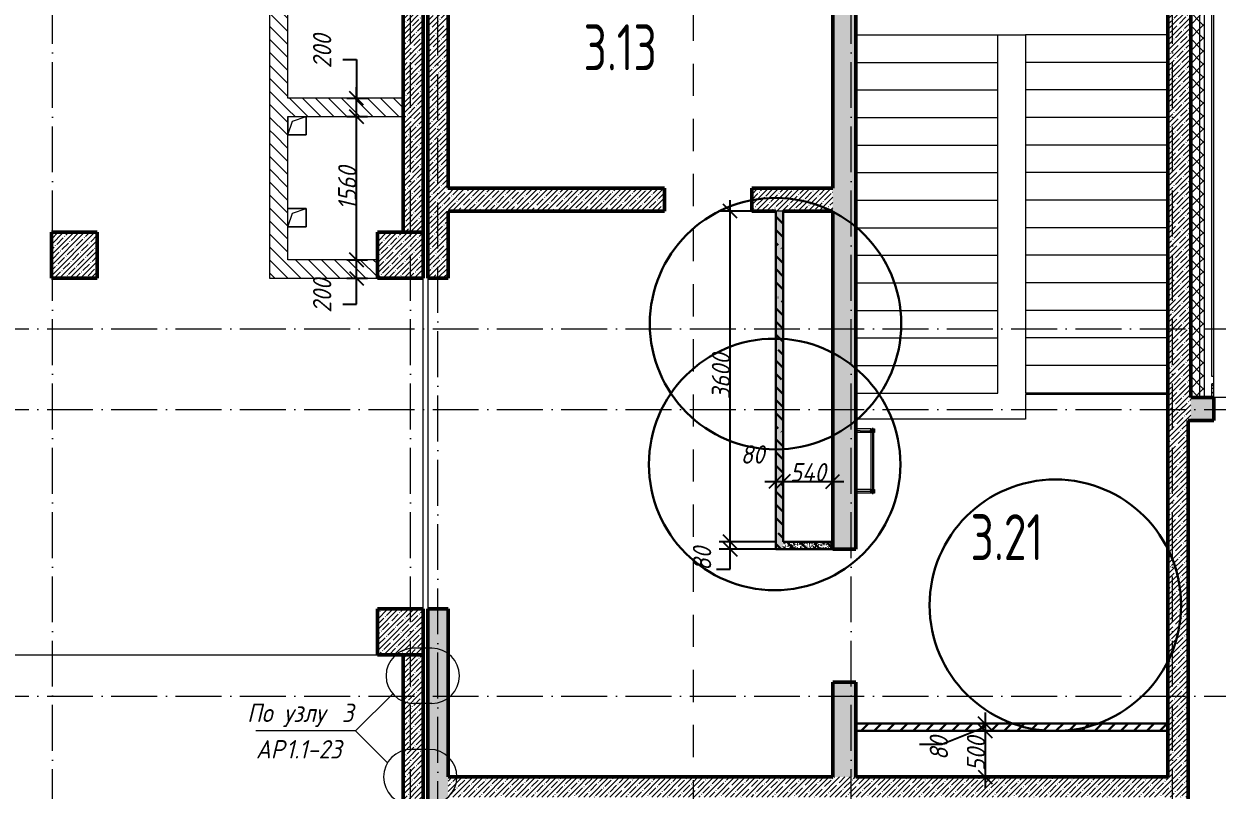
# Model space of a CAD drawing. Header units: millimetres. Extents: x -269418 to 201924, y -5890 to 98643.
# Drawn here: x 80350 to 93347, y 17126 to 25470 of the extents above; entities that cross this region are included whole.
import ezdxf

# ---------------------------------------------------------------- set-up
doc = ezdxf.new("R2010")
doc.units = ezdxf.units.MM
for name, pattern in [('01 Штриховая _4 мм_', [600, 350, -250]), ('02 Штрихпунктирная _10 мм_', [1400, 1000, -200, 0, -200]), ('50_200_ШТРИХ_1Т_ш5_п1_п1_', [700, 500, -100, 0, -100])]:
    doc.linetypes.add(name, pattern=pattern)
for name, color, linetype, lineweight in [('0) ПГП', 1, 'Continuous', 30), ('1) ПГП Зеленый', 2, 'Continuous', 30), ('A-ANNO-DIMS', 7, 'Continuous', 9), ('A-AREA-IDEN', 7, 'Continuous', 9), ('A-DETL', 7, 'Continuous', 9), ('A-DETL-1', 7, 'Continuous', 5), ('A-FLOR', 7, 'Continuous', 9), ('A-GENM', 7, 'Continuous', 9), ('A-WALL', 7, 'Continuous', 5), ('A-WALL-1', 7, 'Continuous', 9), ('A-WALL-3', 7, 'Continuous', 50), ('A-WALL-FNSH-1', 7, 'Continuous', 9), ('A-WALL-PATT-2', 7, 'Continuous', 5), ('G-ANNO-SYMB-1', 7, '01 Штриховая _4 мм_', 9), ('G-ANNO-TEXT', 7, 'Continuous', 9), ('S-BEAM', 7, 'Continuous', 9), ('S-BEAM-1', 7, '02 Штрихпунктирная _10 мм_', 5), ('S-BEAM-2', 7, '02 Штрихпунктирная _10 мм_', 9), ('S-COLS', 7, 'Continuous', 9), ('S-COLS-1', 7, 'Continuous', 5), ('S-COLS-2', 7, 'Continuous', 50), ('S-FSTN', 7, 'Continuous', 5), ('S-STRS-1', 7, 'Continuous', 9), ('Оси-1', 7, '50_200_ШТРИХ_1Т_ш5_п1_п1_', 9)]:
    doc.layers.add(name, color=color, linetype=linetype, lineweight=lineweight)
for name, color, linetype, lineweight, true_color in [('A-WALL-6', 7, 'Continuous', 13, 0x0070df), ('A-WALL-FNSH-2', 7, 'Continuous', 13, 0xce0000), ('A-WALL-PATT-1', 7, 'Continuous', 5, 0xce0000)]:
    doc.layers.add(name, color=color, linetype=linetype, lineweight=lineweight, true_color=true_color)
doc.styles.add('ISOCPEUR_I_2', font='isocpeui.ttf', dxfattribs={"width": 0.9, "height": 200})
doc.styles.add('СПДС', font='ГОСТ тип А.ttf', dxfattribs={"width": 0.9})
doc.dimstyles.new('ISO-2_0_0_9К_СРЕДНИЙ_1', dxfattribs={"dimscale": 304.8, "dimtxt": 199.196235, "dimasz": 0.492126, "dimexe": 0.393701, "dimexo": 0, "dimgap": 0, "dimtad": 1, "dimdec": 0, "dimzin": 0, "dimdsep": 46, "dimtxsty": 'ISOCPEUR_I_2', "dimblk1": 'OBLIQUE', "dimblk2": 'OBLIQUE', "dimsah": 1, "dimcen": 0.09, "dimdle": 0.393701, "dimazin": 0, "dimtfac": 1, "dimtdec": 4, "dimtix": 1, "dimtmove": 1, "dimatfit": 3, "dimfxl": 1, "dimtvp": 1, "dimtolj": 1, "dimtzin": 0, "dimarcsym": 2})
doc.dimstyles.new('ISO-2_0_0_9К_СРЕДНИЙ_2', dxfattribs={"dimscale": 304.8, "dimtxt": 199.196235, "dimasz": 0.492126, "dimexe": 0.393701, "dimexo": 0, "dimgap": 0, "dimtad": 1, "dimdec": 0, "dimzin": 0, "dimdsep": 46, "dimtxsty": 'ISOCPEUR_I_2', "dimblk1": 'OBLIQUE', "dimblk2": 'OBLIQUE', "dimsah": 1, "dimcen": 0.09, "dimdle": 0.393701, "dimazin": 0, "dimtfac": 1, "dimtdec": 4, "dimtix": 1, "dimtmove": 0, "dimatfit": 3, "dimfxl": 1, "dimtvp": 1, "dimtolj": 1, "dimtzin": 0, "dimarcsym": 2})
pattern_1 = [(45, (0, 0), (-57.024626, 57.024626), []), (45, (57.025, 0), (-57.024626, 57.024626), [100.806, -20.161, 3.353, -16.808])]
pattern_2 = [(45, (0, 0), (-70.71068, 70.71068), []), (135, (0, 0), (-70.71068, -70.71068), [])]
pattern_3 = [(50, (0, 0), (72.873764, -6.37607), [7.62, -83.82]), (355, (0, 0), (-14.09699, 76.422444), [6.096, -67.056]), (100.451, (6.07, -0.53), (58.776964, 70.04687), [6.476, -71.236]), (46.184, (0, 20.32), (108.43142, -16.81745), [11.43, -125.73]), (96.636, (9.04, 18.92), (94.961, 98.97089), [9.714, -106.854]), (351.184, (0, 20.32), (94.96227, 98.97018), [9.144, -100.584]), (21, (10.16, 15.24), (60.64565, -40.906537), [7.62, -83.82]), (326, (10.16, 15.24), (24.72083, 73.67493), [6.096, -67.056]), (71.451, (15.214, 11.83), (85.36689, 32.768737), [6.476, -71.236]), (37.5, (0, 0), (1.235525, 33.8224325), [3.353, -62.89, 3.353, -64.719, -67.31]), (37.5, (0, 0), (1.235525, 33.8224325), [-134.315, 3.353, -63.957]), (7.5, (0, 0), (26.728146, 40.07255), [3.353, -35.458, 3.353, -61.366, -25.654]), (7.5, (0, 0), (26.728146, 40.07255), [-103.53, 3.353, -22.301]), (327.5, (-22.657, 0), (54.2363175, -2.292117), [3.353, -22.047, 3.353, -75.895, -105.156]), (327.5, (-22.657, 0), (54.2363175, -2.292117), [-104.648, 3.353, -101.803]), (317.5, (-32.817, 0), (59.25158, 10.17014), [3.353, -29.667, 3.353, -49.276, -74.676]), (317.5, (-32.817, 0), (59.25158, 10.17014), [-85.649, 3.353, -71.323])]
pattern_4 = [(135, (0, 0), (-142.5612, -142.5612), []), (135, (142.56, 0), (-142.5612, -142.5612), [252.016, -50.403, 3.353, -47.05])]
pattern_5 = [(135, (0, 0), (-70.71068, -70.71068), [])]

# ---------------------------------------------------------------- blocks, each defined once
blk = doc.blocks.new('AR_Отверстие прямоугольное _в плите_ - AR_Отверстие прямоугольное _в плите_-V26-АР1_1_Кладочный план 3 этажа')
at = {"layer": 'A-GENM'}
for p, q in [((-100, 100), (-100, -100)), ((-100, -100), (-50, 50)), ((-50, 50), (100, 100)), ((100, -100), (100, 100)), ((-100, -100), (100, -100))]:
    blk.add_line(p, q, dxfattribs=at)
blk = doc.blocks.new('AR_Отверстие прямоугольное _в плите_ - AR_Отверстие прямоугольное _в плите_-V27-АР1_1_Кладочный план 3 этажа')
at = {"layer": 'A-GENM'}
for p, q in [((100, 100), (-100, 100)), ((-100, -100), (-50, 50)), ((-50, 50), (100, 100)), ((100, -100), (100, 100)), ((-100, -100), (100, -100))]:
    blk.add_line(p, q, dxfattribs=at)
blk = doc.blocks.new('Колонна_Несущая_Прямоугольное сечение - Вн_ЖБ_500х500-V84-АР1_1_Кладочный план 3 этажа')
at = {"layer": 'S-COLS-1'}
h = blk.add_hatch(dxfattribs=at)
h.set_pattern_fill('FP_70', color=256, style=0, pattern_type=2)
h.set_pattern_definition([(45, (-84450, -22950), (-57.02463, 57.02463), []), (45, (-84392.975, -22950), (-57.02463, 57.02463), [100.806, -20.161, 3.353, -16.808])])
h.paths.add_polyline_path([(-250, -250), (250, -250), (250, 250), (-250, 250)], flags=0)
at = {"layer": 'S-COLS-2'}
for p, q in [((250, 250), (-250, 250)), ((-250, 250), (-250, -250)), ((250, -250), (250, 250)), ((-250, -250), (250, -250))]:
    blk.add_line(p, q, dxfattribs=at)
blk = doc.blocks.new('Колонна_Несущая_Прямоугольное сечение - Вн_ЖБ_500х500-V104-АР1_1_Кладочный план 3 этажа')
at = {"layer": 'S-COLS-1'}
h = blk.add_hatch(dxfattribs=at)
h.set_pattern_fill('FP_93', color=256, style=0, pattern_type=2)
h.set_pattern_definition([(45, (-84450, -18850), (-57.02463, 57.02463), []), (45, (-84392.975, -18850), (-57.02463, 57.02463), [100.806, -20.161, 3.353, -16.808])])
h.paths.add_polyline_path([(-250, -250), (250, -250), (250, 250), (-250, 250)], flags=0)
at = {"layer": 'S-COLS-2'}
for p, q in [((250, 250), (-250, 250)), ((-250, 250), (-250, -250)), ((250, -250), (250, 250)), ((-250, -250), (250, -250))]:
    blk.add_line(p, q, dxfattribs=at)
blk = doc.blocks.new('Колонна_Несущая_Прямоугольное сечение - Вн_ЖБ_500х500-V106-АР1_1_Кладочный план 3 этажа')
at = {"layer": 'S-COLS-1'}
h = blk.add_hatch(dxfattribs=at)
h.set_pattern_fill('FP_95', color=256, style=0, pattern_type=2)
h.set_pattern_definition([(45, (-80900, -22950), (-57.02463, 57.02463), []), (45, (-80842.975, -22950), (-57.02463, 57.02463), [100.806, -20.161, 3.353, -16.808])])
h.paths.add_polyline_path([(-250, -250), (250, -250), (250, 250), (-250, 250)], flags=0)
at = {"layer": 'S-COLS-2'}
for p, q in [((250, 250), (-250, 250)), ((-250, 250), (-250, -250)), ((250, -250), (250, 250)), ((-250, -250), (250, -250))]:
    blk.add_line(p, q, dxfattribs=at)
blk = doc.blocks.new('310_Косынка под произвольным углом _СоедНК_РабПлоск_ - 310_Косынка под произвольным углом _СоедНК_РабПлоск_-32761375-АР1_1_Кладочный план 3 этажа')
at = {"layer": 'S-FSTN'}
for p, q in [((89420, 20381), (89421, 20381)), ((89420, 20377), (89420, 20381)), ((89421, 20377), (89420, 20377)), ((89421, 20381), (89460, 20381)), ((89421, 20381), (89421, 20377)), ((89460, 20377), (89421, 20377)), ((89460, 20381), (89460, 20377))]:
    blk.add_line(p, q, dxfattribs=at)
blk = doc.blocks.new('320_Труба стальная кв и прям с подрезкой _ГОСТ 8639-82_ ГОСТ 8645-68_ _НесКаркас_РабПлоск_ - 320_Труба стальная кв и прям с подрезкой _ГОСТ 8639-82_ ГОСТ 8645-68__НесКаркас_РабПлоск_-32761378-АР1_1_Кладочный план 3 этажа')
at = {"layer": 'S-BEAM'}
for p, q in [((89574, 20400), (89420, 20400)), ((89420, 20400), (89420, 20360)), ((89574, 20360), (89420, 20360))]:
    blk.add_line(p, q, dxfattribs=at)
at = {"layer": 'S-BEAM-1'}
blk.add_line((89460, 20380), (89574, 20380), dxfattribs=at)
blk = doc.blocks.new('320_Прокат квадратный _ГОСТ 2691-2006_ _НесКаркас_РабПлоск_ - Тип 1-32761377-АР1_1_Кладочный план 3 этажа')
at = {"layer": 'S-BEAM'}
for p, q in [((89579, 20400), (89579, 21020)), ((89609, 20400), (89609, 21020))]:
    blk.add_line(p, q, dxfattribs=at)
at = {"layer": 'S-BEAM-2'}
blk.add_line((89594, 21020), (89594, 20400), dxfattribs=at)
blk = doc.blocks.new('320_Труба стальная кв и прям с подрезкой _ГОСТ 8639-82_ ГОСТ 8645-68_ _НесКаркас_РабПлоск_ - 320_Труба стальная кв и прям с подрезкой _ГОСТ 8639-82_ ГОСТ 8645-68__НесКаркас_РабПлоск_-32763908-АР1_1_Кладочный план 3 этажа')
at = {"layer": 'S-BEAM'}
for p, q in [((89594, 20410), (89594, 20350)), ((89624, 20380), (89564, 20380)), ((89574, 20400), (89614, 20400)), ((89574, 20360), (89574, 20400)), ((89614, 20360), (89574, 20360)), ((89578, 20396), (89578, 20364)), ((89610, 20396), (89578, 20396)), ((89578, 20364), (89610, 20364)), ((89610, 20364), (89610, 20396)), ((89614, 20400), (89614, 20360))]:
    blk.add_line(p, q, dxfattribs=at)
blk = doc.blocks.new('_Oblique')
at = {"color": 0, "linetype": 'ByBlock', "lineweight": -2}
blk.add_line((-0.5, -0.5), (0.5, 0.5), dxfattribs=at)
blk = doc.blocks.new('DIMBLOCK154-АР1_1_Кладочный план 3 этажа')
at = {"layer": 'A-ANNO-DIMS', "color": 0, "lineweight": -2, "transparency": 16777216}
for p, q in [((90821, 17970), (90821, 17650)), ((90821, 17810), (90349, 17623)), ((90927, 17850), (90701, 17850)), ((90927, 17770), (90701, 17770)), ((90349, 17623), (90105, 17623))]:
    blk.add_line(p, q, dxfattribs=at)
at = {"layer": 'Defpoints', "color": 0, "transparency": 16777216}
for p in [(90927, 17850), (90821, 17770), (90927, 17770)]:
    blk.add_point(p, dxfattribs=at)
at = {"layer": 'A-ANNO-DIMS', "color": 0, "lineweight": -2, "transparency": 16777216, "xscale": 150, "yscale": 150, "zscale": 150}
for p, rotation in [((90821, 17850), 90), ((90821, 17770), 270)]:
    blk.add_blockref('_Oblique', p, dxfattribs=dict(at, rotation=rotation))
at = {"layer": 'A-ANNO-DIMS', "color": 0, "transparency": 16777216, "insert": (90216, 17453), "char_height": 200, "width": 303.39, "attachment_point": 1, "rotation": 90, "line_spacing_factor": 1.149209, "style": 'ISOCPEUR_I_2'}
blk.add_mtext('\\A1;80', dxfattribs=at)
blk = doc.blocks.new('DIMBLOCK155-АР1_1_Кладочный план 3 этажа')
at = {"layer": 'A-ANNO-DIMS', "color": 0, "lineweight": -2, "transparency": 16777216}
for p, q in [((90821, 17890), (90821, 17150)), ((90927, 17770), (90701, 17770)), ((90927, 17270), (90701, 17270))]:
    blk.add_line(p, q, dxfattribs=at)
at = {"layer": 'Defpoints', "color": 0, "transparency": 16777216}
for p in [(90927, 17770), (90821, 17270), (90927, 17270)]:
    blk.add_point(p, dxfattribs=at)
at = {"layer": 'A-ANNO-DIMS', "color": 0, "lineweight": -2, "transparency": 16777216, "xscale": 150, "yscale": 150, "zscale": 150}
for p, rotation in [((90821, 17770), 90), ((90821, 17270), 270)]:
    blk.add_blockref('_Oblique', p, dxfattribs=dict(at, rotation=rotation))
at = {"layer": 'A-ANNO-DIMS', "color": 0, "transparency": 16777216, "insert": (90721, 17520), "char_height": 200, "width": 455.09, "attachment_point": 5, "rotation": 90, "style": 'ISOCPEUR_I_2'}
blk.add_mtext('\\A1;500', dxfattribs=at)
blk = doc.blocks.new('DIMBLOCK156-АР1_1_Кладочный план 3 этажа')
at = {"layer": 'A-ANNO-DIMS', "color": 0, "lineweight": -2, "transparency": 16777216}
for p, q in [((88043, 19630), (88043, 19950)), ((88539, 19830), (87923, 19830)), ((88540, 19750), (87923, 19750)), ((88043, 19532), (88043, 19750)), ((87893, 19532), (88043, 19532))]:
    blk.add_line(p, q, dxfattribs=at)
at = {"layer": 'Defpoints', "color": 0, "transparency": 16777216}
for p in [(88043, 19830), (88539, 19830), (88540, 19750)]:
    blk.add_point(p, dxfattribs=at)
at = {"layer": 'A-ANNO-DIMS', "color": 0, "lineweight": -2, "transparency": 16777216, "xscale": 150, "yscale": 150, "zscale": 150}
for p, rotation in [((88043, 19830), 90), ((88043, 19750), 270)]:
    blk.add_blockref('_Oblique', p, dxfattribs=dict(at, rotation=rotation))
at = {"layer": 'A-ANNO-DIMS', "color": 0, "transparency": 16777216, "insert": (87637, 19514), "char_height": 200, "width": 303.39, "attachment_point": 1, "rotation": 90, "line_spacing_factor": 1.149209, "style": 'ISOCPEUR_I_2'}
blk.add_mtext('\\A1;80', dxfattribs=at)
blk = doc.blocks.new('DIMBLOCK157-АР1_1_Кладочный план 3 этажа')
at = {"layer": 'A-ANNO-DIMS', "color": 0, "lineweight": -2, "transparency": 16777216}
for p, q in [((88043, 19710), (88043, 23550)), ((88530, 23430), (87923, 23430)), ((88539, 19830), (87923, 19830))]:
    blk.add_line(p, q, dxfattribs=at)
at = {"layer": 'Defpoints', "color": 0, "transparency": 16777216}
for p in [(88043, 23430), (88530, 23430), (88539, 19830)]:
    blk.add_point(p, dxfattribs=at)
at = {"layer": 'A-ANNO-DIMS', "color": 0, "lineweight": -2, "transparency": 16777216, "xscale": 150, "yscale": 150, "zscale": 150}
for p, rotation in [((88043, 23430), 90), ((88043, 19830), 270)]:
    blk.add_blockref('_Oblique', p, dxfattribs=dict(at, rotation=rotation))
at = {"layer": 'A-ANNO-DIMS', "color": 0, "transparency": 16777216, "insert": (87943, 21630), "char_height": 200, "width": 606.78, "attachment_point": 5, "rotation": 90, "style": 'ISOCPEUR_I_2'}
blk.add_mtext('\\A1;3600', dxfattribs=at)
blk = doc.blocks.new('DIMBLOCK158-АР1_1_Кладочный план 3 этажа')
at = {"layer": 'A-ANNO-DIMS', "color": 0, "lineweight": -2, "transparency": 16777216}
for p, q in [((88540, 20593), (88540, 20367)), ((88620, 20593), (88620, 20367)), ((88420, 20487), (88740, 20487))]:
    blk.add_line(p, q, dxfattribs=at)
at = {"layer": 'Defpoints', "color": 0, "transparency": 16777216}
for p in [(88540, 20593), (88620, 20593), (88620, 20487)]:
    blk.add_point(p, dxfattribs=at)
at = {"layer": 'A-ANNO-DIMS', "color": 0, "lineweight": -2, "transparency": 16777216, "xscale": 150, "yscale": 150, "zscale": 150, "rotation": 180}
blk.add_blockref('_Oblique', (88540, 20487), dxfattribs=at)
at = {"layer": 'A-ANNO-DIMS', "color": 0, "lineweight": -2, "transparency": 16777216, "xscale": 150, "yscale": 150, "zscale": 150}
blk.add_blockref('_Oblique', (88620, 20487), dxfattribs=at)
at = {"layer": 'A-ANNO-DIMS', "color": 0, "transparency": 16777216, "insert": (88157, 20881), "char_height": 200, "width": 303.39, "attachment_point": 1, "line_spacing_factor": 1.149209, "style": 'ISOCPEUR_I_2'}
blk.add_mtext('\\A1;80', dxfattribs=at)
blk = doc.blocks.new('DIMBLOCK159-АР1_1_Кладочный план 3 этажа')
at = {"layer": 'A-ANNO-DIMS', "color": 0, "lineweight": -2, "transparency": 16777216}
for p, q in [((88620, 20593), (88620, 20367)), ((89160, 20593), (89160, 20367)), ((88500, 20487), (89280, 20487))]:
    blk.add_line(p, q, dxfattribs=at)
at = {"layer": 'Defpoints', "color": 0, "transparency": 16777216}
for p in [(88620, 20593), (89160, 20593), (89160, 20487)]:
    blk.add_point(p, dxfattribs=at)
at = {"layer": 'A-ANNO-DIMS', "color": 0, "lineweight": -2, "transparency": 16777216, "xscale": 150, "yscale": 150, "zscale": 150, "rotation": 180}
blk.add_blockref('_Oblique', (88620, 20487), dxfattribs=at)
at = {"layer": 'A-ANNO-DIMS', "color": 0, "lineweight": -2, "transparency": 16777216, "xscale": 150, "yscale": 150, "zscale": 150}
blk.add_blockref('_Oblique', (89160, 20487), dxfattribs=at)
at = {"layer": 'A-ANNO-DIMS', "color": 0, "transparency": 16777216, "insert": (88890, 20587), "char_height": 200, "width": 473.47, "attachment_point": 5, "style": 'ISOCPEUR_I_2'}
blk.add_mtext('\\A1;540', dxfattribs=at)
blk = doc.blocks.new('DIMBLOCK448-АР1_1_Кладочный план 3 этажа')
at = {"layer": 'A-ANNO-DIMS', "color": 0, "lineweight": -2, "transparency": 16777216}
for p, q in [((83973, 22580), (83973, 23020)), ((83867, 22900), (84093, 22900)), ((83867, 22700), (84093, 22700)), ((83973, 22418), (83973, 22700)), ((83823, 22418), (83973, 22418))]:
    blk.add_line(p, q, dxfattribs=at)
at = {"layer": 'Defpoints', "color": 0, "transparency": 16777216}
for p in [(83867, 22900), (83973, 22900), (83867, 22700)]:
    blk.add_point(p, dxfattribs=at)
at = {"layer": 'A-ANNO-DIMS', "color": 0, "lineweight": -2, "transparency": 16777216, "xscale": 150, "yscale": 150, "zscale": 150}
for p, rotation in [((83973, 22900), 90), ((83973, 22700), 270)]:
    blk.add_blockref('_Oblique', p, dxfattribs=dict(at, rotation=rotation))
at = {"layer": 'A-ANNO-DIMS', "color": 0, "transparency": 16777216, "insert": (83499, 22324), "char_height": 200, "width": 455.09, "attachment_point": 1, "rotation": 90, "line_spacing_factor": 1.149209, "style": 'ISOCPEUR_I_2'}
blk.add_mtext('\\A1;200', dxfattribs=at)
blk = doc.blocks.new('DIMBLOCK449-АР1_1_Кладочный план 3 этажа')
at = {"layer": 'A-ANNO-DIMS', "color": 0, "lineweight": -2, "transparency": 16777216}
for p, q in [((83973, 22780), (83973, 24580)), ((83867, 24460), (84093, 24460)), ((83867, 22900), (84093, 22900))]:
    blk.add_line(p, q, dxfattribs=at)
at = {"layer": 'Defpoints', "color": 0, "transparency": 16777216}
for p in [(83867, 24460), (83973, 24460), (83867, 22900)]:
    blk.add_point(p, dxfattribs=at)
at = {"layer": 'A-ANNO-DIMS', "color": 0, "lineweight": -2, "transparency": 16777216, "xscale": 150, "yscale": 150, "zscale": 150}
for p, rotation in [((83973, 24460), 90), ((83973, 22900), 270)]:
    blk.add_blockref('_Oblique', p, dxfattribs=dict(at, rotation=rotation))
at = {"layer": 'A-ANNO-DIMS', "color": 0, "transparency": 16777216, "insert": (83873, 23680), "char_height": 200, "width": 560.81, "attachment_point": 5, "rotation": 90, "style": 'ISOCPEUR_I_2'}
blk.add_mtext('\\A1;1560', dxfattribs=at)
blk = doc.blocks.new('DIMBLOCK450-АР1_1_Кладочный план 3 этажа')
at = {"layer": 'A-ANNO-DIMS', "color": 0, "lineweight": -2, "transparency": 16777216}
for p, q in [((83823, 25081), (83973, 25081)), ((83973, 25081), (83973, 24660)), ((83973, 24340), (83973, 24780)), ((83867, 24660), (84093, 24660)), ((83867, 24460), (84093, 24460))]:
    blk.add_line(p, q, dxfattribs=at)
at = {"layer": 'Defpoints', "color": 0, "transparency": 16777216}
for p in [(83867, 24660), (83973, 24660), (83867, 24460)]:
    blk.add_point(p, dxfattribs=at)
at = {"layer": 'A-ANNO-DIMS', "color": 0, "lineweight": -2, "transparency": 16777216, "xscale": 150, "yscale": 150, "zscale": 150}
for p, rotation in [((83973, 24660), 90), ((83973, 24460), 270)]:
    blk.add_blockref('_Oblique', p, dxfattribs=dict(at, rotation=rotation))
at = {"layer": 'A-ANNO-DIMS', "color": 0, "transparency": 16777216, "insert": (83499, 24986), "char_height": 200, "width": 455.09, "attachment_point": 1, "rotation": 90, "line_spacing_factor": 1.149209, "style": 'ISOCPEUR_I_2'}
blk.add_mtext('\\A1;200', dxfattribs=at)

msp = doc.modelspace()

# ---------------------------------------------------------------- hatches: boundary and pattern name
at = {"layer": '0) ПГП'}
h = msp.add_hatch(dxfattribs=at)
h.set_pattern_fill('FP_6', color=256, style=0, pattern_type=2)
h.set_pattern_definition(pattern_3)
h.paths.add_polyline_path([(88620, 19750), (88620, 23430), (88540, 23430), (88540, 19750)], flags=0)
h = msp.add_hatch(dxfattribs=at)
h.set_pattern_fill('FP_7', color=256, style=0, pattern_type=2)
h.set_pattern_definition(pattern_4)
h.paths.add_polyline_path([(88620, 19750), (88620, 23430), (88540, 23430), (88540, 19750)], flags=0)
h = msp.add_hatch(dxfattribs=at)
h.set_pattern_fill('FP_6', color=256, style=0, pattern_type=2)
h.set_pattern_definition(pattern_3)
h.paths.add_polyline_path([(88620, 19750), (89160, 19750), (89160, 19830), (88620, 19830)], flags=0)
h = msp.add_hatch(dxfattribs=at)
h.set_pattern_fill('FP_7', color=256, style=0, pattern_type=2)
h.set_pattern_definition(pattern_4)
h.paths.add_polyline_path([(88620, 19750), (89160, 19750), (89160, 19830), (88620, 19830)], flags=0)
at = {"layer": '1) ПГП Зеленый'}
h = msp.add_hatch(dxfattribs=at)
h.set_pattern_fill('FP_5', color=256, style=0, pattern_type=2)
h.set_pattern_definition([(45, (0, 0), (-70.71068, 70.71068), [])])
h.paths.add_polyline_path([(89410, 17770), (92810, 17770), (92810, 17850), (89410, 17850)], flags=0)
at = {"layer": 'A-WALL-PATT-1'}
h = msp.add_hatch(dxfattribs=at)
h.set_pattern_fill('FP_1', color=256, style=0, pattern_type=2)
h.set_pattern_definition(pattern_5)
h.paths.add_polyline_path([(83025, 24259.9), (83225, 24259.9), (83225, 26900), (83025, 26900), (83025, 26671.4)], flags=0)
h = msp.add_hatch(dxfattribs=at)
h.set_pattern_fill('FP_1', color=256, style=0, pattern_type=2)
h.set_pattern_definition(pattern_5)
h.paths.add_polyline_path([(83225, 24460), (84480, 24460), (84480, 24660), (83225, 24660)], flags=0)
h = msp.add_hatch(dxfattribs=at)
h.set_pattern_fill('FP_1', color=256, style=0, pattern_type=2)
h.set_pattern_definition(pattern_5)
h.paths.add_polyline_path([(83225.1, 22700), (83225.1, 24259.9), (83025.1, 24259.9), (83025.1, 22700)], flags=0)
h = msp.add_hatch(dxfattribs=at)
h.set_pattern_fill('FP_1', color=256, style=0, pattern_type=2)
h.set_pattern_definition(pattern_5)
h.paths.add_polyline_path([(83225.1, 22700), (84200, 22700), (84200, 22900), (83225.1, 22900)], flags=0)
at = {"layer": 'A-WALL-PATT-2'}
h = msp.add_hatch(dxfattribs=at)
h.set_pattern_fill('FP_2', color=256, style=0, pattern_type=2)
h.set_pattern_definition(pattern_2)
h.paths.add_polyline_path([(93210, 21420), (93210, 27200), (93160, 27200), (93160, 21420)], flags=0)
h = msp.add_hatch(dxfattribs=at)
h.set_pattern_fill('FP_4', color=256, style=0, pattern_type=2)
h.set_pattern_definition(pattern_1)
h.paths.add_polyline_path([(89160, 17270), (89410, 17270), (89410, 18300), (89160, 18300), (89160, 18091.6)], flags=0)
h.paths.add_polyline_path([(89160, 19750), (89410, 19750), (89410, 27100), (89160, 27100), (89160, 20951.6)], flags=0)
h = msp.add_hatch(dxfattribs=at)
h.set_pattern_fill('FP_4', color=256, style=0, pattern_type=2)
h.set_pattern_definition(pattern_1)
h.paths.add_polyline_path([(92810, 21150), (93060, 21150), (93060, 27100), (92810, 27100), (92810, 23811.5)], flags=0)
h = msp.add_hatch(dxfattribs=at)
h.set_pattern_fill('FP_2', color=256, style=0, pattern_type=2)
h.set_pattern_definition(pattern_2)
h.paths.add_polyline_path([(93160, 21420), (93160, 27100), (93060, 27100), (93060, 21420)], flags=0)
h = msp.add_hatch(dxfattribs=at)
h.set_pattern_fill('FP_4', color=256, style=0, pattern_type=2)
h.set_pattern_definition(pattern_1)
h.paths.add_polyline_path([(84750, 22700), (84970, 22700), (84970, 26850), (84750, 26850), (84750, 23811.5)], flags=0)
h = msp.add_hatch(dxfattribs=at)
h.set_pattern_fill('FP_4', color=256, style=0, pattern_type=2)
h.set_pattern_definition(pattern_1)
h.paths.add_polyline_path([(84480, 23200), (84700, 23200), (84700, 26600), (84480, 26600), (84480, 23811.5)], flags=0)
h = msp.add_hatch(dxfattribs=at)
h.set_pattern_fill('FP_4', color=256, style=0, pattern_type=2)
h.set_pattern_definition(pattern_1)
h.paths.add_polyline_path([(87328, 23430), (87328, 23680), (84970, 23680), (84970, 23430), (85585.1, 23430)], flags=0)
h.paths.add_polyline_path([(88278, 23430), (89160, 23430), (89160, 23680), (88278, 23680)], flags=0)
h = msp.add_hatch(dxfattribs=at)
h.set_pattern_fill('FP_2', color=256, style=0, pattern_type=2)
h.set_pattern_definition(pattern_2)
h.paths.add_polyline_path([(115600.4, 21500), (117000.2, 21500), (117000.2, 21550), (115600.4, 21550)], flags=0)
h.paths.add_polyline_path([(105892.9, 21500), (106849.8, 21500), (106849.8, 21550), (105550.2, 21550), (105550.2, 21500)], flags=0)
h.paths.add_polyline_path([(93290, 21500), (93310, 21500), (93310, 21550), (93290, 21550)], flags=0)
h = msp.add_hatch(dxfattribs=at)
h.set_pattern_fill('FP_2', color=256, style=0, pattern_type=2)
h.set_pattern_definition(pattern_2)
h.paths.add_polyline_path([(116723.7, 21400), (117000.2, 21400), (117000.2, 21500), (115600.4, 21500), (115600.4, 21400), (116100.4, 21400)], flags=0)
h.paths.add_polyline_path([(93290, 21400), (93310, 21400), (93310, 21500), (93290, 21500), (93290, 21420)], flags=0)
h.paths.add_polyline_path([(106050, 21400), (106849.8, 21400), (106849.8, 21500), (105550.2, 21500), (105550.2, 21400), (105892.9, 21400)], flags=0)
h = msp.add_hatch(dxfattribs=at)
h.set_pattern_fill('FP_4', color=256, style=0, pattern_type=2)
h.set_pattern_definition(pattern_1)
h.paths.add_polyline_path([(100580, 21150), (100580, 21400), (96590, 21400), (96590, 21150)], flags=0)
h.paths.add_polyline_path([(93060, 21150), (93310, 21150), (93310, 21400), (93060, 21400)], flags=0)
h = msp.add_hatch(dxfattribs=at)
h.set_pattern_fill('FP_4', color=256, style=0, pattern_type=2)
h.set_pattern_definition(pattern_1)
h.paths.add_polyline_path([(92810, 17270), (93030, 17270), (93030, 21150), (92810, 21150), (92810, 18091.6)], flags=0)
h = msp.add_hatch(dxfattribs=at)
h.set_pattern_fill('FP_4', color=256, style=0, pattern_type=2)
h.set_pattern_definition(pattern_1)
h.paths.add_polyline_path([(84970, 10400), (84970, 19100), (84750, 19100), (84750, 10400)], flags=0)
h = msp.add_hatch(dxfattribs=at)
h.set_pattern_fill('FP_4', color=256, style=0, pattern_type=2)
h.set_pattern_definition(pattern_1)
h.paths.add_polyline_path([(84480, 15650), (84700, 15650), (84700, 18600), (84480, 18600), (84480, 18091.6)], flags=0)
h = msp.add_hatch(dxfattribs=at)
h.set_pattern_fill('FP_4', color=256, style=0, pattern_type=2)
h.set_pattern_definition(pattern_1)
h.paths.add_polyline_path([(86380, 17050), (86380, 17270), (84970, 17270), (84970, 17050), (86270, 17050)], flags=0)
h = msp.add_hatch(dxfattribs=at)
h.set_pattern_fill('FP_4', color=256, style=0, pattern_type=2)
h.set_pattern_definition(pattern_1)
h.paths.add_polyline_path([(93030, 17050), (93030, 17270), (86380, 17270), (86380, 17050), (92810, 17050)], flags=0)

# ---------------------------------------------------------------- linework, layer by layer
at = {"color": 1, "lineweight": 30}
for centre in [(88537.2, 22205.1), (88527.4, 20672.4), (91585, 19139.4)]:
    msp.add_circle(centre, 1369.4, dxfattribs=at)
at = {"layer": '0) ПГП'}
for p, q in [((88540, 23430), (88540, 19750)), ((88620, 19830), (88620, 23430)), ((89160, 19830), (88620, 19830)), ((88540, 19750), (89160, 19750))]:
    msp.add_line(p, q, dxfattribs=at)
at = {"layer": '1) ПГП Зеленый'}
for p, q in [((92810, 17850), (89410, 17850)), ((89410, 17770), (92810, 17770))]:
    msp.add_line(p, q, dxfattribs=at)
at = {"layer": 'A-DETL'}
msp.add_line((93210, 21420), (93210, 27100), dxfattribs=at)
at = {"layer": 'A-DETL-1'}
for p, q in [((84794.5, 18670.5), (84594.5, 18670.5)), ((83963.1, 17770), (84367.5, 18174.4)), ((84794.5, 18070.5), (84594.5, 18070.5)), ((83963.1, 17770), (82877.7, 17770)), ((83963.1, 17770), (84309.8, 17423.3)), ((84767.6, 17569.8), (84567.6, 17569.8))]:
    msp.add_line(p, q, dxfattribs=at)
for centre, start, end in [((84594.5, 18370.5), 90, 180), ((84794.5, 18370.5), 0, 90), ((84594.5, 18370.5), 180, 270), ((84794.5, 18370.5), 270, 0), ((84567.6, 17269.8), 90, 180), ((84767.6, 17269.8), 0, 90), ((84567.6, 17269.8), 180, 270), ((84767.6, 17269.8), 270, 0)]:
    msp.add_arc(centre, 300, start, end, dxfattribs=at)
at = {"layer": 'A-FLOR'}
for p, q in [((83225.1, 24260), (83225.1, 24460)), ((83425.1, 24460), (83425.1, 24260)), ((83425.1, 24260), (83225.1, 24260)), ((83225.1, 23460), (83425.1, 23460)), ((83425.1, 23460), (83425.1, 23260)), ((83425.1, 23260), (83225.1, 23260)), ((84700, 19100), (84700, 22700)), ((84750, 22700), (84750, 19100)), ((92810, 21435), (91260, 21435)), ((91260, 21435), (91260, 21165)), ((95165, 21400), (93310, 21400)), ((91260, 21165), (89410, 21165)), ((79080, 18600), (84200, 18600))]:
    msp.add_line(p, q, dxfattribs=at)
at = {"layer": 'A-WALL'}
for p, q in [((93290, 21630), (93290, 27330)), ((93160, 21420), (93160, 27200)), ((93310, 21630), (93290, 21630)), ((93290, 21420), (93290, 21550)), ((93310, 21550), (93290, 21550)), ((93310, 21500), (93290, 21500))]:
    msp.add_line(p, q, dxfattribs=at)
at = {"layer": 'A-WALL-1'}
for p, q in [((93210, 21420), (93210, 21400)), ((93290, 21400), (93290, 21420))]:
    msp.add_line(p, q, dxfattribs=at)
at = {"layer": 'A-WALL-3'}
for p, q in [((84750, 27100), (84750, 22700)), ((93060, 21400), (93060, 27100)), ((84970, 23680), (84970, 26850)), ((89160, 26850), (89160, 23680)), ((89410, 19750), (89410, 26850)), ((92810, 26850), (92810, 17270)), ((84480, 26600), (84480, 23200)), ((84700, 23200), (84700, 26600)), ((87328, 23680), (84970, 23680)), ((87328, 23430), (87328, 23680)), ((89160, 23680), (88278, 23680)), ((88278, 23680), (88278, 23430)), ((84970, 22700), (84970, 23430)), ((84970, 23430), (87328, 23430)), ((88278, 23430), (88540, 23430)), ((88620, 23430), (89160, 23430)), ((89160, 23430), (89160, 19750)), ((84750, 22700), (84970, 22700)), ((93310, 21400), (93060, 21400)), ((93310, 21150), (93310, 21400)), ((93030, 13400), (93030, 21150)), ((93030, 21150), (93310, 21150)), ((89160, 19750), (89410, 19750)), ((84970, 19100), (84750, 19100)), ((84750, 19100), (84750, 10400)), ((84970, 17270), (84970, 19100)), ((84480, 18600), (84480, 15650)), ((84700, 15650), (84700, 18600)), ((89160, 18300), (89160, 17270)), ((89410, 18300), (89160, 18300)), ((89410, 17270), (89410, 18300)), ((89160, 17270), (84970, 17270)), ((92810, 17270), (89410, 17270))]:
    msp.add_line(p, q, dxfattribs=at)
at = {"layer": 'A-WALL-6'}
msp.add_line((88620, 23430), (88540, 23430), dxfattribs=at)
at = {"layer": 'A-WALL-FNSH-1'}
msp.add_line((93310, 21400), (93310, 27350), dxfattribs=at)
at = {"layer": 'A-WALL-FNSH-2'}
for p, q in [((83025, 26900), (83025, 24259.9)), ((83225, 24660), (83225, 26900)), ((84480, 24660), (83225, 24660)), ((83225, 24259.9), (83225, 24460)), ((83225, 24460), (84480, 24460)), ((83025.1, 24259.9), (83025.1, 22700)), ((83225.1, 22900), (83225.1, 24259.9)), ((84200, 22900), (83225.1, 22900)), ((83025.1, 22700), (84200, 22700))]:
    msp.add_line(p, q, dxfattribs=at)
at = {"layer": 'G-ANNO-SYMB-1'}
msp.add_line((87642.6, -4714.9), (87642.6, 30144.9), dxfattribs=at)
at = {"layer": 'S-STRS-1'}
for p, q in [((89410, 25350), (90960, 25350)), ((89410, 25350), (90960, 25350)), ((90960, 25350), (91260, 25350)), ((90960, 25050), (90960, 25350)), ((92810, 25350), (91260, 25350)), ((91260, 25350), (91260, 25050)), ((92810, 25350), (91260, 25350)), ((89410, 25050), (90960, 25050)), ((89410, 25050), (90960, 25050)), ((90960, 24750), (90960, 25050)), ((91260, 25050), (91260, 24750)), ((92810, 25050), (91260, 25050)), ((92810, 25050), (91260, 25050)), ((89410, 24750), (90960, 24750)), ((89410, 24750), (90960, 24750)), ((90960, 24450), (90960, 24750)), ((91260, 24750), (91260, 24450)), ((92810, 24750), (91260, 24750)), ((92810, 24750), (91260, 24750)), ((89410, 24450), (90960, 24450)), ((89410, 24450), (90960, 24450)), ((90960, 24150), (90960, 24450)), ((91260, 24450), (91260, 24150)), ((92810, 24450), (91260, 24450)), ((92810, 24450), (91260, 24450)), ((89410, 24150), (90960, 24150)), ((89410, 24150), (90960, 24150)), ((90960, 23850), (90960, 24150)), ((91260, 24150), (91260, 23850)), ((92810, 24150), (91260, 24150)), ((92810, 24150), (91260, 24150)), ((89410, 23850), (90960, 23850)), ((89410, 23850), (90960, 23850)), ((90960, 23550), (90960, 23850)), ((91260, 23850), (91260, 23550)), ((92810, 23850), (91260, 23850)), ((92810, 23850), (91260, 23850)), ((89410, 23550), (90960, 23550)), ((89410, 23550), (90960, 23550)), ((90960, 23250), (90960, 23550)), ((91260, 23550), (91260, 23250)), ((92810, 23550), (91260, 23550)), ((92810, 23550), (91260, 23550)), ((89410, 23250), (90960, 23250)), ((89410, 23250), (90960, 23250)), ((90960, 22950), (90960, 23250)), ((91260, 23250), (91260, 22950)), ((92810, 23250), (91260, 23250)), ((92810, 23250), (91260, 23250)), ((89410, 22950), (90960, 22950)), ((89410, 22950), (90960, 22950)), ((90960, 22650), (90960, 22950)), ((91260, 22950), (91260, 22650)), ((92810, 22950), (91260, 22950)), ((92810, 22950), (91260, 22950)), ((89410, 22650), (90960, 22650)), ((89410, 22650), (90960, 22650)), ((90960, 22350), (90960, 22650)), ((91260, 22650), (91260, 22350)), ((92810, 22650), (91260, 22650)), ((92810, 22650), (91260, 22650)), ((89410, 22350), (90960, 22350)), ((89410, 22350), (90960, 22350)), ((90960, 22050), (90960, 22350)), ((91260, 22350), (91260, 22050)), ((92810, 22350), (91260, 22350)), ((92810, 22350), (91260, 22350)), ((89410, 22050), (90960, 22050)), ((89410, 22050), (90960, 22050)), ((90960, 21750), (90960, 22050)), ((91260, 22050), (91260, 21750)), ((92810, 22050), (91260, 22050)), ((92810, 22050), (91260, 22050)), ((89410, 21750), (90960, 21750)), ((89410, 21750), (90960, 21750)), ((90960, 21450), (90960, 21750)), ((91260, 21750), (91260, 21450)), ((92810, 21750), (91260, 21750)), ((92810, 21750), (91260, 21750)), ((89410, 21450), (90960, 21450)), ((89410, 21450), (90960, 21450)), ((92810, 21450), (91260, 21450))]:
    msp.add_line(p, q, dxfattribs=at)
at = {"layer": 'Оси-1'}
for p, q in [((80660, -4150), (80660, 28615.1)), ((84560, -4150), (84560, 28636.9)), ((84860, -2880), (84860, 28636.9)), ((89360, -4150), (89360, 28636.9)), ((92860, -4150), (92860, 28636.9)), ((-6210, 22150), (125951.6, 22150)), ((-6210, 21270), (125951.6, 21270)), ((-6210, 18150), (125951.6, 18150))]:
    msp.add_line(p, q, dxfattribs=at)

# ---------------------------------------------------------------- block references
at = {"layer": 'A-GENM'}
for name, p in [('AR_Отверстие прямоугольное _в плите_ - AR_Отверстие прямоугольное _в плите_-V26-АР1_1_Кладочный план 3 этажа', (83325.1, 24360)), ('AR_Отверстие прямоугольное _в плите_ - AR_Отверстие прямоугольное _в плите_-V27-АР1_1_Кладочный план 3 этажа', (83325.1, 23360))]:
    msp.add_blockref(name, p, dxfattribs=at)
at = {"layer": 'S-BEAM'}
for name, p in [('320_Труба стальная кв и прям с подрезкой _ГОСТ 8639-82_ ГОСТ 8645-68_ _НесКаркас_РабПлоск_ - 320_Труба стальная кв и прям с подрезкой _ГОСТ 8639-82_ ГОСТ 8645-68__НесКаркас_РабПлоск_-32761378-АР1_1_Кладочный план 3 этажа', (0, 660)), ('320_Труба стальная кв и прям с подрезкой _ГОСТ 8639-82_ ГОСТ 8645-68_ _НесКаркас_РабПлоск_ - 320_Труба стальная кв и прям с подрезкой _ГОСТ 8639-82_ ГОСТ 8645-68__НесКаркас_РабПлоск_-32763908-АР1_1_Кладочный план 3 этажа', (0, 660)), ('320_Прокат квадратный _ГОСТ 2691-2006_ _НесКаркас_РабПлоск_ - Тип 1-32761377-АР1_1_Кладочный план 3 этажа', (0, 0)), ('320_Труба стальная кв и прям с подрезкой _ГОСТ 8639-82_ ГОСТ 8645-68_ _НесКаркас_РабПлоск_ - 320_Труба стальная кв и прям с подрезкой _ГОСТ 8639-82_ ГОСТ 8645-68__НесКаркас_РабПлоск_-32763908-АР1_1_Кладочный план 3 этажа', (0, 0)), ('320_Труба стальная кв и прям с подрезкой _ГОСТ 8639-82_ ГОСТ 8645-68_ _НесКаркас_РабПлоск_ - 320_Труба стальная кв и прям с подрезкой _ГОСТ 8639-82_ ГОСТ 8645-68__НесКаркас_РабПлоск_-32761378-АР1_1_Кладочный план 3 этажа', (0, 0))]:
    msp.add_blockref(name, p, dxfattribs=at)
at = {"layer": 'S-COLS'}
for name, p in [('Колонна_Несущая_Прямоугольное сечение - Вн_ЖБ_500х500-V106-АР1_1_Кладочный план 3 этажа', (80900, 22950)), ('Колонна_Несущая_Прямоугольное сечение - Вн_ЖБ_500х500-V84-АР1_1_Кладочный план 3 этажа', (84450, 22950)), ('Колонна_Несущая_Прямоугольное сечение - Вн_ЖБ_500х500-V104-АР1_1_Кладочный план 3 этажа', (84450, 18850))]:
    msp.add_blockref(name, p, dxfattribs=at)
at = {"layer": 'S-FSTN'}
for p in [(0, 660), (0, 0)]:
    msp.add_blockref('310_Косынка под произвольным углом _СоедНК_РабПлоск_ - 310_Косынка под произвольным углом _СоедНК_РабПлоск_-32761375-АР1_1_Кладочный план 3 этажа', p, dxfattribs=at)

# ---------------------------------------------------------------- texts
at = {"layer": 'A-AREA-IDEN', "char_height": 500, "width": 1212.151, "attachment_point": 1, "style": 'СПДС'}
for s, insert in [('3.13', (86446.4, 25464.4)), ('3.21', (90661.6, 20130.2))]:
    msp.add_mtext(s, dxfattribs=dict(at, insert=insert))
at = {"layer": 'G-ANNO-TEXT', "char_height": 200, "attachment_point": 1, "style": 'ISOCPEUR_I_2'}
for s, insert, width in [('По', (82782.1, 18067.4), 346.329), ('\\fISOCPEUR|b0|i1|c204|p34|;\\W.9; ', (83067.8, 18067.4), 137.089), (' 3', (83698.9, 18067.4), 295.823), ('узлу', (83181, 18067.4), 627.721), ('АР', (82877.3, 17670.6), 396.835), ('1.1-23', (83204.8, 17670.6), 779.24)]:
    msp.add_mtext(s, dxfattribs=dict(at, insert=insert, width=width))

# ---------------------------------------------------------------- dimensions: what is measured, and where the dimension line sits
at = {"layer": 'A-ANNO-DIMS'}
for base, p1, p2, override, picture, middle in [((83973.4, 24660), (83867.4, 24460), (83867.4, 24660), {"dimpost": '<>', "dimfxl": 200}, 'DIMBLOCK450-АР1_1_Кладочный план 3 этажа', (83845.5, 25080.6)), ((83973.4, 22900), (83867.4, 22700), (83867.4, 22900), {"dimpost": '<>', "dimfxl": 200}, 'DIMBLOCK448-АР1_1_Кладочный план 3 этажа', (83845.5, 22418)), ((88042.5, 19830), (88540, 19750), (88538.9, 19830), {"dimpost": '<>', "dimfxl": 80.007602}, 'DIMBLOCK156-АР1_1_Кладочный план 3 этажа', (87914.6, 19532.3)), ((90820.6, 17770), (90926.7, 17850), (90926.7, 17770), {"dimpost": '<>', "dimfxl": 80}, 'DIMBLOCK154-АР1_1_Кладочный план 3 этажа', (90349, 17623.2))]:
    dim = msp.add_linear_dim(base=base, p1=p1, p2=p2, angle=90, dimstyle='ISO-2_0_0_9К_СРЕДНИЙ_1', override=override, dxfattribs=at)
    dim.commit()
    dim.dimension.update_dxf_attribs({"geometry": picture, "text_midpoint": middle, "dimtype": 160, "text_rotation": 90})
for base, p1, p2, override, picture, middle in [((83973.4, 24460), (83867.4, 22900), (83867.4, 24460), {"dimpost": '<>', "dimfxl": 1559.999735}, 'DIMBLOCK449-АР1_1_Кладочный план 3 этажа', (83873.4, 23680)), ((88042.5, 23430), (88538.9, 19830), (88530.3, 23430), {"dimpost": '<>', "dimfxl": 3600.010028}, 'DIMBLOCK157-АР1_1_Кладочный план 3 этажа', (87942.5, 21630)), ((90820.6, 17270), (90926.7, 17770), (90926.7, 17270), {"dimpost": '<>', "dimfxl": 500.000005}, 'DIMBLOCK155-АР1_1_Кладочный план 3 этажа', (90720.6, 17520))]:
    dim = msp.add_linear_dim(base=base, p1=p1, p2=p2, angle=90, dimstyle='ISO-2_0_0_9К_СРЕДНИЙ_2', override=override, dxfattribs=at)
    dim.commit()
    dim.dimension.update_dxf_attribs({"geometry": picture, "text_midpoint": middle})
dim = msp.add_linear_dim(base=(88620, 20486.6), p1=(88540, 20592.6), p2=(88620, 20592.6), dimstyle='ISO-2_0_0_9К_СРЕДНИЙ_1', override={"dimpost": '<>', "dimfxl": 80}, dxfattribs=at)
dim.commit()
dim.dimension.update_dxf_attribs({"geometry": 'DIMBLOCK158-АР1_1_Кладочный план 3 этажа', "text_midpoint": (88309.2, 20614.5), "dimtype": 160})
dim = msp.add_linear_dim(base=(89160, 20486.6), p1=(88620, 20592.6), p2=(89160, 20592.6), dimstyle='ISO-2_0_0_9К_СРЕДНИЙ_2', override={"dimpost": '<>', "dimfxl": 540}, dxfattribs=at)
dim.commit()
dim.dimension.update_dxf_attribs({"geometry": 'DIMBLOCK159-АР1_1_Кладочный план 3 этажа', "text_midpoint": (88890, 20586.6)})

doc.saveas('drawing.dxf')
